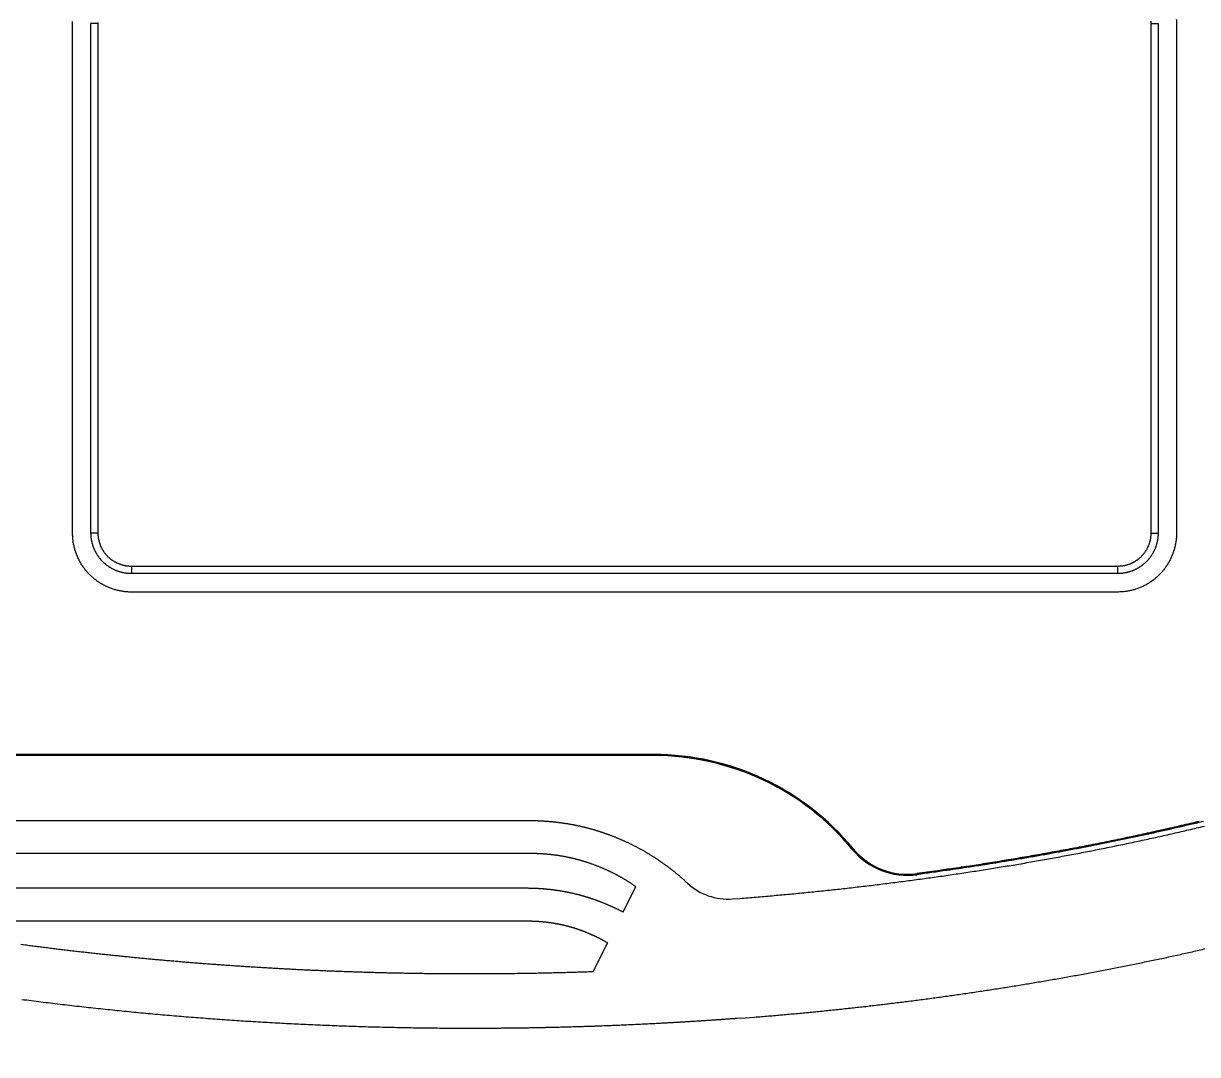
# Model space of a CAD drawing. Header units: inches. Extents: x 2 to 87, y 0 to 129.
# Drawn here: x 43.732 to 46.197, y 23.07 to 25.235 of the extents above; entities that cross this region are included whole.
import ezdxf

# ---------------------------------------------------------------- set-up
doc = ezdxf.new("R2010")
doc.units = ezdxf.units.IN
doc.header["$MEASUREMENT"] = 0
doc.layers.add('1', color=4, linetype='Continuous')

# ---------------------------------------------------------------- blocks, each defined once
blk = doc.blocks.new('CONTRL PANEL-HSPOT-15')
at = {"layer": '1', "linetype": 'Continuous'}
for p, q in [((-1.0174, -0.532), (-1.0174, 0.5381)), ((-0.9787, -0.532), (-0.9787, 0.5381)), ((-0.9637, 0.5381), (-0.9787, 0.5381)), ((-0.9637, -0.532), (-0.9637, 0.5381)), ((1.2467, 0.5381), (1.2467, -0.532)), ((1.2467, 0.5381), (1.2617, 0.5381)), ((1.2617, 0.5381), (1.2617, -0.532)), ((1.3003, 0.5381), (1.3003, -0.532)), ((-0.9637, -0.532), (-0.9787, -0.532)), ((1.2467, -0.532), (1.2617, -0.532)), ((1.1765, -0.6021), (-0.8935, -0.6021)), ((-0.8935, -0.6021), (-0.8935, -0.6171)), ((1.1765, -0.6021), (1.1765, -0.6171)), ((1.1765, -0.6171), (-0.8935, -0.6171)), ((1.1765, -0.6558), (-0.8935, -0.6558)), ((0.2023, -0.9968), (-1.8008, -0.9968)), ((-1.8008, -0.9978), (0.2023, -0.9978)), ((0.2023, -0.999), (-1.8008, -0.999)), ((0.2023, -0.9978), (0.2023, -0.9968)), ((0.2023, -0.999), (0.2023, -0.9978)), ((-1.3163, -1.1355), (-0.0576, -1.1355)), ((-0.0576, -1.2047), (-1.3298, -1.2047)), ((0.6196, -1.1959), (0.6206, -1.1951)), ((0.6206, -1.1951), (0.6214, -1.1945)), ((0.7553, -1.2479), (0.7552, -1.2469)), ((0.7555, -1.2491), (0.7553, -1.2479)), ((-1.3439, -1.277), (-0.0618, -1.277)), ((0.1384, -1.3274), (0.1652, -1.2743)), ((-1.3574, -1.3462), (-0.0618, -1.3462)), ((0.1059, -1.3921), (0.0752, -1.4531))]:
    blk.add_line(p, q, dxfattribs=at)
for points in [[(0.3852, -1.5505), (0.4144, -1.5482, 0.001008), (0.4436, -1.5458, 0.001005), (0.4728, -1.5432, 0.001008), (0.502, -1.5406, 0.001017), (0.5311, -1.5378, 0.001023), (0.5603, -1.535, 0.001029), (0.5894, -1.532, 0.001035), (0.6186, -1.5288, 0.001042), (0.6477, -1.5256, 0.001048), (0.6768, -1.5222, 0.001055), (0.7059, -1.5187, 0.001061), (0.7349, -1.5151, 0.001067), (0.764, -1.5114, 0.001073), (0.793, -1.5075, 0.00108), (0.8221, -1.5035, 0.001086), (0.8511, -1.4994, 0.001093), (0.88, -1.4951, 0.001099), (0.909, -1.4908, 0.001106), (0.9379, -1.4863, 0.001112), (0.9669, -1.4816, 0.001119), (0.9958, -1.4768, 0.001125), (1.0247, -1.472, 0.001132), (1.0535, -1.4669, 0.001139), (1.0823, -1.4618, 0.001145), (1.1112, -1.4565, 0.001152), (1.1399, -1.451, 0.001159), (1.1687, -1.4455, 0.001165), (1.1974, -1.4398, 0.001171), (1.2262, -1.4339, 0.00118), (1.2548, -1.428, 0.001193), (1.2835, -1.4219, 0.001206), (1.3121, -1.4156, 0.001223), (1.3407, -1.4092, 0.001238), (1.3693, -1.4027, 0.001254)], [(-1.0174, 0.5381), (-1.0173, 0.542, -0.007994)], [(1.2999, 0.547, -0.00877), (1.3003, 0.5381, -0.004609)], [(-0.9635, 0.5381), (-0.9635, 0.5403, -0.007995)], [(1.2462, 0.5431, -0.008768), (1.2465, 0.5381, -0.004609)], [(-0.8935, -0.6558), (-0.8975, -0.6557, -0.007994), (-0.9014, -0.6556, -0.008076), (-0.9053, -0.6552, -0.008059), (-0.9092, -0.6548, -0.007957), (-0.9131, -0.6542, -0.007896), (-0.9169, -0.6535, -0.007846), (-0.9207, -0.6527, -0.007804), (-0.9245, -0.6518, -0.007757), (-0.9283, -0.6508, -0.007724), (-0.932, -0.6496, -0.007692), (-0.9357, -0.6483, -0.00767), (-0.9393, -0.6469, -0.007652), (-0.9429, -0.6455, -0.007643), (-0.9464, -0.6439, -0.007639), (-0.9499, -0.6421, -0.007643), (-0.9533, -0.6403, -0.007654), (-0.9567, -0.6384, -0.007671), (-0.96, -0.6364, -0.007697), (-0.9633, -0.6343, -0.007728), (-0.9664, -0.6321, -0.007769), (-0.9695, -0.6297, -0.00781), (-0.9725, -0.6273, -0.00786), (-0.9755, -0.6248, -0.007919), (-0.9783, -0.6222, -0.008), (-0.9811, -0.6195, -0.008037), (-0.9838, -0.6168, -0.008037), (-0.9864, -0.6139, -0.008), (-0.9889, -0.611, -0.007919), (-0.9913, -0.6079, -0.00786), (-0.9936, -0.6049, -0.007811), (-0.9959, -0.6017, -0.007768), (-0.998, -0.5984, -0.007723), (-1, -0.5951, -0.007698), (-1.0019, -0.5918, -0.007686), (-1.0037, -0.5883, -0.00765), (-1.0054, -0.5849, -0.007592), (-1.007, -0.5813, -0.007654), (-1.0085, -0.5777, -0.007816), (-1.0099, -0.5741, -0.0076), (-1.0112, -0.5704, -0.007102), (-1.0123, -0.5667, -0.007874), (-1.0134, -0.5629, -0.009465), (-1.0143, -0.559, -0.007178), (-1.0151, -0.5553, -0.002362), (-1.0158, -0.552, -0.010269), (-1.0164, -0.5476, -0.017962), (-1.0169, -0.5409, -0.00877), (-1.0174, -0.532, -0.004609)], [(-0.8935, -0.6171), (-0.8954, -0.6171, -0.005702), (-0.8974, -0.617, -0.005724), (-0.8993, -0.6169, -0.005709), (-0.9012, -0.6168, -0.005663), (-0.9031, -0.6166, -0.005633), (-0.905, -0.6163, -0.005608), (-0.9068, -0.6161, -0.005587), (-0.9087, -0.6157, -0.005564), (-0.9106, -0.6154, -0.005546), (-0.9125, -0.615, -0.00553), (-0.9143, -0.6145, -0.005518), (-0.9162, -0.614, -0.005507), (-0.918, -0.6135, -0.0055), (-0.9198, -0.6129, -0.005494), (-0.9216, -0.6123, -0.005493), (-0.9234, -0.6117, -0.005495), (-0.9252, -0.611, -0.005495), (-0.927, -0.6102, -0.005492), (-0.9287, -0.6095, -0.00549), (-0.9305, -0.6087, -0.005489), (-0.9322, -0.6078, -0.005492), (-0.9339, -0.6069, -0.005499), (-0.9356, -0.606, -0.005508), (-0.9372, -0.605, -0.005521), (-0.9388, -0.604, -0.005536), (-0.9405, -0.603, -0.005556), (-0.942, -0.602, -0.005577), (-0.9436, -0.6008, -0.005603), (-0.9451, -0.5997, -0.005629), (-0.9466, -0.5985, -0.005659), (-0.9481, -0.5973, -0.005692), (-0.9496, -0.5961, -0.005737), (-0.951, -0.5948, -0.00576), (-0.9524, -0.5935, -0.005766), (-0.9538, -0.5922, -0.005749), (-0.9551, -0.5908, -0.005705), (-0.9564, -0.5894, -0.005673), (-0.9577, -0.588, -0.005645), (-0.9589, -0.5865, -0.005622), (-0.9601, -0.5851, -0.005597), (-0.9613, -0.5836, -0.005577), (-0.9624, -0.582, -0.005559), (-0.9635, -0.5805, -0.005545), (-0.9646, -0.5789, -0.005533), (-0.9656, -0.5773, -0.005525), (-0.9666, -0.5756, -0.005519), (-0.9676, -0.574, -0.005517), (-0.9685, -0.5723, -0.005517), (-0.9694, -0.5706, -0.005521), (-0.9702, -0.5689, -0.00553), (-0.971, -0.5672, -0.005535), (-0.9718, -0.5654, -0.00554), (-0.9725, -0.5637, -0.005541), (-0.9732, -0.5619, -0.005537), (-0.9739, -0.5601, -0.005516), (-0.9745, -0.5583, -0.005478), (-0.9751, -0.5564, -0.005524), (-0.9756, -0.5546, -0.005638), (-0.9761, -0.5528, -0.005481), (-0.9765, -0.5509, -0.005122), (-0.9769, -0.549, -0.005665), (-0.9773, -0.5472, -0.006782), (-0.9776, -0.5452, -0.005152), (-0.9779, -0.5434, -0.001738), (-0.9781, -0.5417, -0.007318), (-0.9784, -0.5396, -0.01272), (-0.9785, -0.5363, -0.00623), (-0.9787, -0.532, -0.003291)], [(-0.8935, -0.602), (-0.8958, -0.6019, -0.007995), (-0.898, -0.6018, -0.008075), (-0.9002, -0.6016, -0.008056), (-0.9024, -0.6014, -0.007953), (-0.9046, -0.6011, -0.007891), (-0.9067, -0.6007, -0.007841), (-0.9089, -0.6002, -0.007798), (-0.911, -0.5997, -0.007751), (-0.9132, -0.5991, -0.007718), (-0.9153, -0.5984, -0.007686), (-0.9173, -0.5977, -0.007665), (-0.9194, -0.5969, -0.007647), (-0.9214, -0.5961, -0.007639), (-0.9234, -0.5952, -0.007636), (-0.9254, -0.5942, -0.007641), (-0.9273, -0.5932, -0.007653), (-0.9292, -0.5921, -0.007672), (-0.9311, -0.591, -0.007699), (-0.9329, -0.5898, -0.007731), (-0.9347, -0.5885, -0.007774), (-0.9365, -0.5872, -0.007817), (-0.9382, -0.5859, -0.007869), (-0.9398, -0.5844, -0.00793), (-0.9415, -0.583, -0.008013), (-0.943, -0.5815, -0.008051), (-0.9446, -0.5799, -0.008051), (-0.946, -0.5783, -0.008013), (-0.9474, -0.5766, -0.007929), (-0.9488, -0.5749, -0.007869), (-0.9501, -0.5732, -0.007818), (-0.9514, -0.5714, -0.007773), (-0.9526, -0.5695, -0.007727), (-0.9537, -0.5677, -0.0077), (-0.9548, -0.5658, -0.007686), (-0.9558, -0.5638, -0.007649), (-0.9568, -0.5618, -0.00759), (-0.9577, -0.5598, -0.007651), (-0.9585, -0.5578, -0.007811), (-0.9593, -0.5558, -0.007595), (-0.96, -0.5537, -0.007098), (-0.9607, -0.5516, -0.007868), (-0.9613, -0.5495, -0.009457), (-0.9618, -0.5473, -0.007173), (-0.9622, -0.5452, -0.002362), (-0.9626, -0.5433, -0.01026), (-0.9629, -0.5408, -0.01795), (-0.9633, -0.537, -0.008768), (-0.9635, -0.532, -0.004609)], [(1.3003, -0.532), (1.3003, -0.5359, -0.007994), (1.3001, -0.5398, -0.008076), (1.2998, -0.5437, -0.008059), (1.2993, -0.5476, -0.007957), (1.2988, -0.5515, -0.007896), (1.2981, -0.5553, -0.007846), (1.2973, -0.5592, -0.007804), (1.2963, -0.5629, -0.007757), (1.2953, -0.5667, -0.007724), (1.2941, -0.5704, -0.007692), (1.2929, -0.5741, -0.00767), (1.2915, -0.5777, -0.007652), (1.29, -0.5813, -0.007643), (1.2884, -0.5849, -0.007639), (1.2867, -0.5883, -0.007643), (1.2849, -0.5918, -0.007654), (1.2829, -0.5951, -0.007671), (1.2809, -0.5984, -0.007697), (1.2788, -0.6017, -0.007728), (1.2766, -0.6049, -0.007769), (1.2743, -0.6079, -0.00781), (1.2719, -0.611, -0.00786), (1.2694, -0.6139, -0.007919), (1.2668, -0.6168, -0.008), (1.2641, -0.6195, -0.008037), (1.2613, -0.6222, -0.008037), (1.2584, -0.6248, -0.008), (1.2555, -0.6273, -0.007919), (1.2525, -0.6297, -0.00786), (1.2494, -0.6321, -0.007811), (1.2462, -0.6343, -0.007768), (1.243, -0.6364, -0.007723), (1.2397, -0.6384, -0.007698), (1.2363, -0.6403, -0.007686), (1.2329, -0.6421, -0.00765), (1.2294, -0.6439, -0.007592), (1.2258, -0.6455, -0.007654), (1.2223, -0.6469, -0.007816), (1.2186, -0.6483, -0.0076), (1.2149, -0.6496, -0.007102), (1.2113, -0.6508, -0.007874), (1.2075, -0.6518, -0.009465), (1.2036, -0.6527, -0.007178), (1.1999, -0.6535, -0.002362), (1.1965, -0.6542, -0.010269), (1.1921, -0.6548, -0.017962), (1.1854, -0.6553, -0.00877), (1.1765, -0.6558, -0.004609)], [(1.2465, -0.532), (1.2464, -0.5342, -0.007995), (1.2463, -0.5364, -0.008075), (1.2461, -0.5386, -0.008056), (1.2459, -0.5408, -0.007953), (1.2456, -0.543, -0.007891), (1.2452, -0.5452, -0.007841), (1.2447, -0.5473, -0.007798), (1.2442, -0.5495, -0.007751), (1.2436, -0.5516, -0.007718), (1.243, -0.5537, -0.007686), (1.2422, -0.5558, -0.007665), (1.2415, -0.5578, -0.007647), (1.2406, -0.5598, -0.007639), (1.2397, -0.5618, -0.007636), (1.2388, -0.5638, -0.007641), (1.2377, -0.5658, -0.007653), (1.2366, -0.5677, -0.007672), (1.2355, -0.5695, -0.007699), (1.2343, -0.5714, -0.007731), (1.2331, -0.5732, -0.007774), (1.2317, -0.5749, -0.007817), (1.2304, -0.5766, -0.007869), (1.229, -0.5783, -0.00793), (1.2275, -0.5799, -0.008013), (1.226, -0.5815, -0.008051), (1.2244, -0.583, -0.008051), (1.2228, -0.5844, -0.008013), (1.2211, -0.5859, -0.007929), (1.2194, -0.5872, -0.007869), (1.2177, -0.5885, -0.007818), (1.2159, -0.5898, -0.007773), (1.2141, -0.591, -0.007727), (1.2122, -0.5921, -0.0077), (1.2103, -0.5932, -0.007686), (1.2083, -0.5942, -0.007649), (1.2064, -0.5952, -0.00759), (1.2044, -0.5961, -0.007651), (1.2023, -0.5969, -0.007811), (1.2003, -0.5977, -0.007595), (1.1982, -0.5984, -0.007098), (1.1961, -0.5991, -0.007868), (1.194, -0.5997, -0.009457), (1.1918, -0.6002, -0.007173), (1.1897, -0.6007, -0.002362), (1.1878, -0.601, -0.01026), (1.1853, -0.6014, -0.01795), (1.1815, -0.6017, -0.008768), (1.1765, -0.602, -0.004609)], [(1.2617, -0.532), (1.2616, -0.5339, -0.005702), (1.2616, -0.5358, -0.005724), (1.2615, -0.5377, -0.005708), (1.2613, -0.5396, -0.005663), (1.2611, -0.5415, -0.005633), (1.2609, -0.5434, -0.005608), (1.2606, -0.5453, -0.005586), (1.2603, -0.5472, -0.005564), (1.2599, -0.549, -0.005546), (1.2595, -0.5509, -0.00553), (1.259, -0.5528, -0.005517), (1.2585, -0.5546, -0.005507), (1.258, -0.5564, -0.0055), (1.2574, -0.5583, -0.005494), (1.2568, -0.5601, -0.005493), (1.2562, -0.5619, -0.005495), (1.2555, -0.5636, -0.005495), (1.2548, -0.5654, -0.005492), (1.254, -0.5672, -0.00549), (1.2532, -0.5689, -0.005489), (1.2523, -0.5706, -0.005492), (1.2514, -0.5723, -0.005499), (1.2505, -0.574, -0.005508), (1.2496, -0.5756, -0.005521), (1.2486, -0.5773, -0.005536), (1.2475, -0.5789, -0.005556), (1.2465, -0.5805, -0.005577), (1.2454, -0.582, -0.005603), (1.2442, -0.5836, -0.005629), (1.2431, -0.5851, -0.005659), (1.2419, -0.5865, -0.005692), (1.2406, -0.588, -0.005737), (1.2394, -0.5894, -0.00576), (1.2381, -0.5908, -0.005766), (1.2367, -0.5922, -0.005749), (1.2353, -0.5935, -0.005705), (1.234, -0.5948, -0.005673), (1.2325, -0.5961, -0.005645), (1.2311, -0.5973, -0.005622), (1.2296, -0.5985, -0.005597), (1.2281, -0.5997, -0.005577), (1.2265, -0.6008, -0.005559), (1.225, -0.6019, -0.005545), (1.2234, -0.603, -0.005533), (1.2218, -0.604, -0.005525), (1.2202, -0.605, -0.005519), (1.2185, -0.606, -0.005517), (1.2168, -0.6069, -0.005517), (1.2151, -0.6078, -0.005521), (1.2134, -0.6087, -0.00553), (1.2117, -0.6095, -0.005535), (1.2099, -0.6102, -0.00554), (1.2082, -0.611, -0.005541), (1.2064, -0.6117, -0.005537), (1.2046, -0.6123, -0.005516), (1.2028, -0.6129, -0.005478), (1.201, -0.6135, -0.005524), (1.1991, -0.614, -0.005637), (1.1973, -0.6145, -0.005481), (1.1954, -0.615, -0.005122), (1.1936, -0.6154, -0.005665), (1.1917, -0.6157, -0.006782), (1.1897, -0.6161, -0.005152), (1.1879, -0.6163, -0.001738), (1.1863, -0.6166, -0.007318), (1.1841, -0.6168, -0.012719), (1.1808, -0.617, -0.00623), (1.1765, -0.6171, -0.003291)], [(0.3677, -1.3001), (0.3844, -1.2988, 0.000593), (0.4011, -1.2974, 0.000592), (0.4177, -1.2961, 0.000593), (0.4344, -1.2947, 0.000596), (0.4511, -1.2932, 0.000598), (0.4678, -1.2917, 0.000601), (0.4844, -1.2902, 0.000603), (0.5011, -1.2886, 0.000605), (0.5177, -1.287, 0.000607), (0.5344, -1.2853, 0.00061), (0.551, -1.2836, 0.000612), (0.5677, -1.2819, 0.000614), (0.5843, -1.2801, 0.000616), (0.6009, -1.2783, 0.000619), (0.6175, -1.2764, 0.000621), (0.6342, -1.2745, 0.000623), (0.6508, -1.2725, 0.000626), (0.6674, -1.2705, 0.000628), (0.684, -1.2685, 0.00063), (0.7006, -1.2664, 0.000633), (0.7172, -1.2643, 0.000635), (0.7338, -1.2622, 0.000638), (0.7504, -1.26, 0.00064), (0.767, -1.2577, 0.000642), (0.7835, -1.2554, 0.000644), (0.8001, -1.2531, 0.000647), (0.8167, -1.2507, 0.000649), (0.8332, -1.2483, 0.000652), (0.8498, -1.2458, 0.000654), (0.8663, -1.2433, 0.000656), (0.8828, -1.2408, 0.000659), (0.8994, -1.2382, 0.000661), (0.9159, -1.2356, 0.000663), (0.9324, -1.2329, 0.000666), (0.9489, -1.2302, 0.000668), (0.9654, -1.2274, 0.000671), (0.9819, -1.2246, 0.000673), (0.9984, -1.2217, 0.000675), (1.0149, -1.2188, 0.000678), (1.0313, -1.2159, 0.00068), (1.0478, -1.2129, 0.000683), (1.0643, -1.2098, 0.000685), (1.0807, -1.2068, 0.000687), (1.0971, -1.2036, 0.00069), (1.1136, -1.2005, 0.000692), (1.13, -1.1972, 0.000695), (1.1464, -1.194, 0.000697), (1.1628, -1.1907, 0.000699), (1.1792, -1.1873, 0.000702), (1.1956, -1.1839, 0.000709), (1.2119, -1.1804, 0.000714), (1.2283, -1.177, 0.00072), (1.2446, -1.1734, 0.000725), (1.261, -1.1698, 0.000732), (1.2773, -1.1662, 0.000737), (1.2936, -1.1625, 0.000743), (1.3099, -1.1587, 0.000749), (1.3262, -1.1549, 0.000755), (1.3425, -1.1511, 0.00076), (1.3588, -1.1472, 0.000766)], [(1.3479, -1.1373, -0.000903), (1.329, -1.1418, -0.000897), (1.31, -1.1462, -0.000891), (1.2911, -1.1506, -0.000885), (1.2721, -1.1549, -0.000879), (1.2531, -1.1591, -0.000873), (1.2341, -1.1633, -0.000867), (1.2151, -1.1674, -0.000861), (1.1961, -1.1714, -0.000856), (1.177, -1.1754, -0.000849), (1.158, -1.1793, -0.000844), (1.1389, -1.1831, -0.000838), (1.1198, -1.1869, -0.000832), (1.1007, -1.1906, -0.000826), (1.0816, -1.1942, -0.000821), (1.0625, -1.1978, -0.000816), (1.0434, -1.2013, -0.000809), (1.0242, -1.2048, -0.000798), (1.0051, -1.2082, -0.000799), (0.9859, -1.2115, -0.000808), (0.9667, -1.2148, -0.000781), (0.9475, -1.218, -0.000726), (0.9285, -1.2211, -0.000793), (0.9091, -1.2243, -0.000933), (0.8893, -1.2274, -0.000708), (0.8707, -1.2303, -0.000253), (0.8539, -1.2329, -0.00098), (0.8322, -1.236, -0.001662), (0.7989, -1.2408, -0.000811), (0.7552, -1.2469, -0.000431)], [(0.7553, -1.2479), (0.7746, -1.2453, 0.000733), (0.7938, -1.2426, 0.00073), (0.8131, -1.2398, 0.000733), (0.8324, -1.237, 0.000741), (0.8516, -1.2342, 0.000747), (0.8708, -1.2313, 0.000752), (0.8901, -1.2283, 0.000757), (0.9093, -1.2252, 0.000763), (0.9285, -1.2222, 0.000769), (0.9477, -1.219, 0.000775), (0.9669, -1.2158, 0.00078), (0.9861, -1.2125, 0.000786), (1.0052, -1.2092, 0.000792), (1.0244, -1.2058, 0.000798), (1.0435, -1.2023, 0.000803), (1.0627, -1.1988, 0.000809), (1.0818, -1.1952, 0.000815), (1.1009, -1.1916, 0.000821), (1.12, -1.1879, 0.000826), (1.1391, -1.1841, 0.000832), (1.1582, -1.1803, 0.000838), (1.1772, -1.1764, 0.000844), (1.1963, -1.1724, 0.000849), (1.2153, -1.1684, 0.000856), (1.2343, -1.1643, 0.000861), (1.2533, -1.1601, 0.000867), (1.2723, -1.1559, 0.000873), (1.2913, -1.1516, 0.000879), (1.3102, -1.1472, 0.000885), (1.3292, -1.1428, 0.000891), (1.3481, -1.1383, 0.000897)], [(1.3571, -1.1374, -0.001291), (1.33, -1.1438, -0.00128), (1.303, -1.1501, -0.001268), (1.2758, -1.1563, -0.001256), (1.2487, -1.1624, -0.001243), (1.2215, -1.1683, -0.001233), (1.1943, -1.174, -0.001223), (1.1671, -1.1797, -0.001209), (1.1398, -1.1852, -0.00119), (1.1126, -1.1906, -0.001189), (1.0852, -1.1958, -0.0012), (1.0579, -1.2009, -0.001156), (1.0306, -1.2059, -0.001071), (1.0034, -1.2107, -0.001168), (0.9758, -1.2155, -0.001371), (0.9475, -1.2202, -0.001037), (0.921, -1.2246, -0.000365), (0.897, -1.2285, -0.001432), (0.866, -1.2332, -0.002427), (0.8182, -1.2402, -0.001177), (0.7555, -1.2491, -0.000624)], [(-0.0576, -1.1355), (-0.0549, -1.1355, -0.001413), (-0.0522, -1.1355, -0.001414), (-0.0495, -1.1355, -0.001413), (-0.0468, -1.1356, -0.001409), (-0.0441, -1.1357, -0.001406), (-0.0414, -1.1357, -0.001403), (-0.0388, -1.1358, -0.0014), (-0.0361, -1.136, -0.001397), (-0.0334, -1.1361, -0.001395), (-0.0307, -1.1362, -0.001392), (-0.028, -1.1364, -0.001389), (-0.0253, -1.1366, -0.001386), (-0.0226, -1.1368, -0.001384), (-0.0199, -1.137, -0.001381), (-0.0172, -1.1372, -0.001379), (-0.0146, -1.1374, -0.001376), (-0.0119, -1.1377, -0.001374), (-0.0092, -1.1379, -0.001371), (-0.0065, -1.1382, -0.001369), (-0.0038, -1.1385, -0.001367), (-0.0012, -1.1388, -0.001365), (0.0015, -1.1391, -0.001362), (0.0042, -1.1395, -0.00136), (0.0069, -1.1398, -0.001358), (0.0095, -1.1402, -0.001356), (0.0122, -1.1406, -0.001354), (0.0149, -1.141, -0.001352), (0.0175, -1.1414, -0.00135), (0.0202, -1.1418, -0.001349), (0.0229, -1.1422, -0.001347), (0.0255, -1.1427, -0.001345), (0.0282, -1.1432, -0.001344), (0.0308, -1.1436, -0.001342), (0.0335, -1.1441, -0.001337), (0.0361, -1.1446, -0.00138), (0.0388, -1.1452, -0.001482), (0.0414, -1.1457, -0.001517), (0.044, -1.1463, -0.001496), (0.0467, -1.1468, -0.001486), (0.0493, -1.1474, -0.001482), (0.0519, -1.148, -0.001477), (0.0545, -1.1487, -0.001469), (0.0572, -1.1493, -0.001462), (0.0598, -1.1499, -0.001456), (0.0624, -1.1506, -0.00145), (0.065, -1.1513, -0.001443), (0.0676, -1.152, -0.001437), (0.0702, -1.1527, -0.00143), (0.0728, -1.1534, -0.001424), (0.0754, -1.1542, -0.001417), (0.078, -1.1549, -0.001411), (0.0805, -1.1557, -0.001405), (0.0831, -1.1565, -0.001399), (0.0857, -1.1573, -0.001392), (0.0883, -1.1581, -0.001387), (0.0908, -1.1589, -0.00138), (0.0934, -1.1598, -0.001375), (0.0959, -1.1606, -0.001368), (0.0985, -1.1615, -0.001363), (0.101, -1.1624, -0.001357), (0.1036, -1.1633, -0.001351), (0.1061, -1.1642, -0.001345), (0.1087, -1.1651, -0.00134), (0.1112, -1.1661, -0.001334), (0.1137, -1.167, -0.001329), (0.1162, -1.168, -0.001322), (0.1187, -1.169, -0.001318), (0.1212, -1.17, -0.001315), (0.1237, -1.171, -0.001306), (0.1262, -1.172, -0.001288), (0.1287, -1.173, -0.001283), (0.1312, -1.1741, -0.00129), (0.1337, -1.1751, -0.001299), (0.1361, -1.1762, -0.001314), (0.1386, -1.1773, -0.001326), (0.1411, -1.1784, -0.001339), (0.1435, -1.1795, -0.001351), (0.146, -1.1806, -0.001365), (0.1484, -1.1817, -0.001377), (0.1509, -1.1829, -0.001391), (0.1533, -1.1841, -0.001403), (0.1557, -1.1852, -0.001416), (0.1581, -1.1864, -0.001429), (0.1605, -1.1876, -0.001443), (0.1629, -1.1889, -0.001455), (0.1653, -1.1901, -0.001468), (0.1677, -1.1913, -0.001476), (0.1701, -1.1926, -0.001475), (0.1725, -1.1939, -0.001417), (0.1748, -1.1952, -0.001318), (0.1772, -1.1965, -0.001447), (0.1796, -1.1978, -0.001716), (0.182, -1.1992, -0.001303), (0.1842, -1.2005, -0.000454), (0.1863, -1.2016, -0.001823), (0.1889, -1.2032, -0.00312), (0.1929, -1.2056, -0.001524), (0.1981, -1.2088, -0.000809)], [(0.1652, -1.2743), (0.1632, -1.2729, 0.001466), (0.1613, -1.2716, 0.001465), (0.1593, -1.2703, 0.001469), (0.1574, -1.2689, 0.001477), (0.1554, -1.2676, 0.001484), (0.1534, -1.2664, 0.00149), (0.1514, -1.2651, 0.001496), (0.1494, -1.2638, 0.001502), (0.1474, -1.2626, 0.001508), (0.1454, -1.2613, 0.001514), (0.1434, -1.2601, 0.001521), (0.1414, -1.2589, 0.00153), (0.1394, -1.2577, 0.001533), (0.1373, -1.2565, 0.001532), (0.1353, -1.2553, 0.00156), (0.1333, -1.2542, 0.001621), (0.1312, -1.253, 0.001644), (0.1291, -1.2519, 0.001636), (0.1271, -1.2508, 0.001629), (0.125, -1.2497, 0.001622), (0.1229, -1.2486, 0.001614), (0.1208, -1.2475, 0.001606), (0.1187, -1.2464, 0.001597), (0.1166, -1.2453, 0.001588), (0.1145, -1.2443, 0.001579), (0.1123, -1.2433, 0.001569), (0.1102, -1.2422, 0.001559), (0.108, -1.2412, 0.001546), (0.1059, -1.2402, 0.001538), (0.1037, -1.2392, 0.001533), (0.1015, -1.2383, 0.001512), (0.0993, -1.2373, 0.001473), (0.0971, -1.2364, 0.001437), (0.0949, -1.2354, 0.001397), (0.0927, -1.2345, 0.001389), (0.0905, -1.2336, 0.001408), (0.0883, -1.2327, 0.001419), (0.0861, -1.2318, 0.001424), (0.0838, -1.2309, 0.001431), (0.0816, -1.2301, 0.00144), (0.0794, -1.2292, 0.001448), (0.0772, -1.2284, 0.001456), (0.0749, -1.2276, 0.001463), (0.0727, -1.2268, 0.001472), (0.0705, -1.226, 0.00148), (0.0682, -1.2252, 0.001488), (0.066, -1.2244, 0.001496), (0.0637, -1.2237, 0.001504), (0.0615, -1.2229, 0.001512), (0.0592, -1.2222, 0.001521), (0.0569, -1.2215, 0.001529), (0.0547, -1.2208, 0.001538), (0.0524, -1.2201, 0.001546), (0.0502, -1.2195, 0.001554), (0.0479, -1.2188, 0.001563), (0.0456, -1.2182, 0.001571), (0.0433, -1.2176, 0.00158), (0.0411, -1.217, 0.001588), (0.0388, -1.2164, 0.001597), (0.0365, -1.2158, 0.001606), (0.0342, -1.2153, 0.001614), (0.0319, -1.2147, 0.001621), (0.0297, -1.2142, 0.001631), (0.0274, -1.2137, 0.001646), (0.0251, -1.2132, 0.001647), (0.0228, -1.2127, 0.001631), (0.0205, -1.2122, 0.001602), (0.0182, -1.2118, 0.001554), (0.0159, -1.2113, 0.001531), (0.0135, -1.2109, 0.001534), (0.0112, -1.2105, 0.001531), (0.0089, -1.2101, 0.001521), (0.0065, -1.2097, 0.001515), (0.0042, -1.2093, 0.001511), (0.0018, -1.209, 0.001507), (-0.0005, -1.2086, 0.001503), (-0.0029, -1.2083, 0.0015), (-0.0053, -1.208, 0.001498), (-0.0076, -1.2077, 0.001496), (-0.01, -1.2074, 0.001495), (-0.0124, -1.2071, 0.001494), (-0.0148, -1.2069, 0.001494), (-0.0171, -1.2066, 0.001496), (-0.0195, -1.2064, 0.001501), (-0.0219, -1.2062, 0.001499), (-0.0243, -1.206, 0.001493), (-0.0267, -1.2058, 0.001509), (-0.0291, -1.2056, 0.001545), (-0.0315, -1.2054, 0.001505), (-0.0339, -1.2053, 0.001409), (-0.0362, -1.2052, 0.001563), (-0.0386, -1.2051, 0.001876), (-0.0411, -1.205, 0.001427), (-0.0434, -1.2049, 0.000483), (-0.0455, -1.2048, 0.002034), (-0.0481, -1.2047, 0.003543), (-0.0522, -1.2047, 0.001744), (-0.0576, -1.2047, 0.000925)], [(0.1981, -1.2088), (0.2001, -1.2101, -0.001191), (0.2021, -1.2113, -0.001191), (0.2041, -1.2126, -0.00119), (0.2061, -1.2139, -0.00119), (0.2081, -1.2152, -0.00119), (0.2101, -1.2166, -0.001189), (0.2121, -1.2179, -0.001189), (0.2141, -1.2192, -0.001189), (0.216, -1.2206, -0.001189), (0.218, -1.2219, -0.001189), (0.22, -1.2233, -0.001189), (0.2219, -1.2247, -0.001189), (0.2239, -1.226, -0.001189), (0.2258, -1.2274, -0.001189), (0.2277, -1.2288, -0.00119), (0.2297, -1.2302, -0.00119), (0.2316, -1.2317, -0.001191), (0.2335, -1.2331, -0.001191), (0.2354, -1.2345, -0.001192), (0.2373, -1.236, -0.001193), (0.2392, -1.2374, -0.001193), (0.2411, -1.2389, -0.001193), (0.243, -1.2404, -0.001195), (0.2448, -1.2419, -0.001198), (0.2467, -1.2434, -0.001196), (0.2486, -1.2449, -0.00119), (0.2504, -1.2464, -0.001201), (0.2522, -1.2479, -0.001227), (0.2541, -1.2494, -0.001193), (0.2559, -1.251, -0.001115), (0.2577, -1.2525, -0.001233), (0.2595, -1.2541, -0.001472), (0.2614, -1.2557, -0.001118), (0.2631, -1.2572, -0.000382), (0.2647, -1.2586, -0.001582), (0.2667, -1.2604, -0.002729), (0.2698, -1.2631, -0.001336), (0.2737, -1.2668, -0.000708)], [(-0.0618, -1.277), (-0.0597, -1.2771, -0.00119), (-0.0576, -1.2771, -0.001195), (-0.0556, -1.2771, -0.001198), (-0.0535, -1.2772, -0.001198), (-0.0514, -1.2772, -0.0012), (-0.0493, -1.2773, -0.001201), (-0.0472, -1.2774, -0.001202), (-0.0451, -1.2775, -0.001202), (-0.0431, -1.2775, -0.001202), (-0.041, -1.2777, -0.001202), (-0.0389, -1.2778, -0.001201), (-0.0368, -1.2779, -0.0012), (-0.0348, -1.278, -0.001199), (-0.0327, -1.2782, -0.001197), (-0.0306, -1.2783, -0.001196), (-0.0286, -1.2785, -0.001194), (-0.0265, -1.2787, -0.001191), (-0.0245, -1.2789, -0.001188), (-0.0224, -1.2791, -0.001186), (-0.0203, -1.2793, -0.001182), (-0.0183, -1.2795, -0.001179), (-0.0162, -1.2797, -0.001174), (-0.0142, -1.2799, -0.001171), (-0.0121, -1.2802, -0.001169), (-0.0101, -1.2804, -0.00116), (-0.008, -1.2807, -0.001142), (-0.006, -1.281, -0.001128), (-0.0039, -1.2813, -0.001114), (-0.0018, -1.2815, -0.001115), (0.0002, -1.2818, -0.001129), (0.0023, -1.2822, -0.001139), (0.0043, -1.2825, -0.001147), (0.0064, -1.2828, -0.001154), (0.0084, -1.2831, -0.001163), (0.0105, -1.2835, -0.001171), (0.0125, -1.2839, -0.00118), (0.0146, -1.2842, -0.001188), (0.0166, -1.2846, -0.001197), (0.0187, -1.285, -0.001205), (0.0207, -1.2854, -0.001214), (0.0228, -1.2858, -0.001222), (0.0248, -1.2862, -0.001231), (0.0269, -1.2867, -0.001239), (0.0289, -1.2871, -0.001248), (0.031, -1.2875, -0.001255), (0.033, -1.288, -0.001264), (0.035, -1.2885, -0.001272), (0.0371, -1.289, -0.00128), (0.0391, -1.2895, -0.001288), (0.0412, -1.29, -0.001298), (0.0432, -1.2905, -0.001304), (0.0452, -1.291, -0.001308), (0.0473, -1.2916, -0.001302), (0.0493, -1.2921, -0.001284), (0.0513, -1.2927, -0.001275), (0.0533, -1.2932, -0.00127), (0.0553, -1.2938, -0.001265), (0.0573, -1.2944, -0.001257), (0.0594, -1.295, -0.001252), (0.0614, -1.2956, -0.001245), (0.0633, -1.2962, -0.001239), (0.0653, -1.2968, -0.001232), (0.0673, -1.2975, -0.001226), (0.0693, -1.2981, -0.00122), (0.0713, -1.2988, -0.001214), (0.0732, -1.2994, -0.001207), (0.0752, -1.3001, -0.001201), (0.0772, -1.3008, -0.001195), (0.0791, -1.3015, -0.001189), (0.0811, -1.3022, -0.001182), (0.083, -1.3029, -0.001177), (0.085, -1.3036, -0.001171), (0.0869, -1.3043, -0.001165), (0.0888, -1.305, -0.001158), (0.0907, -1.3058, -0.001153), (0.0927, -1.3065, -0.001151), (0.0946, -1.3073, -0.001141), (0.0965, -1.308, -0.001118), (0.0984, -1.3088, -0.001085), (0.1003, -1.3096, -0.001032), (0.1022, -1.3104, -0.001016), (0.1041, -1.3112, -0.001042), (0.106, -1.312, -0.001059), (0.1079, -1.3128, -0.00107), (0.1098, -1.3137, -0.001076), (0.1118, -1.3145, -0.001084), (0.1137, -1.3154, -0.001107), (0.1156, -1.3162, -0.001147), (0.1175, -1.3171, -0.001124), (0.1194, -1.318, -0.001059), (0.1213, -1.3189, -0.001192), (0.1233, -1.3198, -0.001457), (0.1252, -1.3207, -0.001104), (0.1271, -1.3216, -0.000346), (0.1287, -1.3224, -0.001617), (0.1309, -1.3235, -0.002864), (0.1342, -1.3252, -0.001405), (0.1384, -1.3274, -0.000739)], [(-0.0618, -1.3462), (-0.0601, -1.3462, -0.001342), (-0.0583, -1.3463, -0.001343), (-0.0566, -1.3463, -0.001342), (-0.0548, -1.3463, -0.001338), (-0.053, -1.3464, -0.001336), (-0.0513, -1.3464, -0.001334), (-0.0495, -1.3465, -0.001332), (-0.0478, -1.3465, -0.001329), (-0.046, -1.3466, -0.001327), (-0.0443, -1.3467, -0.001325), (-0.0425, -1.3468, -0.001323), (-0.0407, -1.3469, -0.001321), (-0.039, -1.347, -0.001319), (-0.0372, -1.3472, -0.001317), (-0.0355, -1.3473, -0.001315), (-0.0337, -1.3474, -0.001314), (-0.032, -1.3476, -0.001312), (-0.0302, -1.3478, -0.00131), (-0.0285, -1.3479, -0.001308), (-0.0267, -1.3481, -0.001307), (-0.025, -1.3483, -0.001305), (-0.0232, -1.3485, -0.001301), (-0.0215, -1.3487, -0.001303), (-0.0197, -1.3489, -0.001309), (-0.018, -1.3492, -0.001295), (-0.0162, -1.3494, -0.001256), (-0.0145, -1.3497, -0.001239), (-0.0127, -1.3499, -0.001242), (-0.011, -1.3502, -0.001249), (-0.0093, -1.3504, -0.001261), (-0.0075, -1.3507, -0.001271), (-0.0058, -1.351, -0.001282), (-0.0041, -1.3513, -0.001291), (-0.0023, -1.3516, -0.001302), (-0.0006, -1.3519, -0.001312), (0.0011, -1.3523, -0.001323), (0.0029, -1.3526, -0.001332), (0.0046, -1.3529, -0.001343), (0.0063, -1.3533, -0.001353), (0.008, -1.3537, -0.001364), (0.0098, -1.354, -0.001374), (0.0115, -1.3544, -0.001386), (0.0132, -1.3548, -0.001396), (0.0149, -1.3552, -0.001407), (0.0166, -1.3556, -0.001417), (0.0183, -1.356, -0.001429), (0.02, -1.3565, -0.001438), (0.0217, -1.3569, -0.001448), (0.0234, -1.3574, -0.001461), (0.0251, -1.3578, -0.001478), (0.0268, -1.3583, -0.001466), (0.0285, -1.3588, -0.001419), (0.0302, -1.3593, -0.001395), (0.0319, -1.3598, -0.001388), (0.0336, -1.3603, -0.00138), (0.0353, -1.3608, -0.001371), (0.0369, -1.3613, -0.001362), (0.0386, -1.3619, -0.001354), (0.0403, -1.3624, -0.001346), (0.042, -1.363, -0.001337), (0.0436, -1.3635, -0.001329), (0.0453, -1.3641, -0.00132), (0.0469, -1.3647, -0.001312), (0.0486, -1.3653, -0.001303), (0.0503, -1.3659, -0.001295), (0.0519, -1.3665, -0.001286), (0.0536, -1.3671, -0.001279), (0.0552, -1.3677, -0.00127), (0.0568, -1.3684, -0.001262), (0.0585, -1.369, -0.001254), (0.0601, -1.3697, -0.001246), (0.0618, -1.3703, -0.001238), (0.0634, -1.371, -0.00123), (0.065, -1.3716, -0.001222), (0.0666, -1.3723, -0.001215), (0.0683, -1.373, -0.001208), (0.0699, -1.3737, -0.001219), (0.0715, -1.3744, -0.001251), (0.0731, -1.3751, -0.001268), (0.0747, -1.3759, -0.001275), (0.0763, -1.3766, -0.001283), (0.0779, -1.3773, -0.001294), (0.0795, -1.3781, -0.001305), (0.0811, -1.3788, -0.001318), (0.0827, -1.3796, -0.001324), (0.0842, -1.3804, -0.001326), (0.0858, -1.3811, -0.001348), (0.0874, -1.3819, -0.001388), (0.089, -1.3827, -0.001357), (0.0905, -1.3835, -0.001273), (0.0921, -1.3843, -0.00142), (0.0936, -1.3852, -0.001715), (0.0952, -1.386, -0.001303), (0.0967, -1.3869, -0.00043), (0.0981, -1.3876, -0.001871), (0.0998, -1.3886, -0.003267), (0.1025, -1.3901, -0.0016), (0.1059, -1.3921, -0.000846)], [(-0.181, -1.4576), (-0.1928, -1.4576, -0.000406), (-0.2047, -1.4575, -0.000408), (-0.2165, -1.4575, -0.000406), (-0.2283, -1.4574, -0.000403), (-0.2402, -1.4574, -0.000402), (-0.252, -1.4573, -0.000403), (-0.2639, -1.4571, -0.000403), (-0.2757, -1.457, -0.000403), (-0.2876, -1.4568, -0.000403), (-0.2994, -1.4566, -0.000403), (-0.3113, -1.4564, -0.000403), (-0.3231, -1.4562, -0.000403), (-0.335, -1.456, -0.000403), (-0.3468, -1.4557, -0.000404), (-0.3586, -1.4555, -0.000404), (-0.3705, -1.4552, -0.000404), (-0.3823, -1.4549, -0.000404), (-0.3942, -1.4545, -0.000404), (-0.406, -1.4542, -0.000404), (-0.4178, -1.4538, -0.000404), (-0.4297, -1.4534, -0.000404), (-0.4415, -1.453, -0.000404), (-0.4534, -1.4526, -0.000404), (-0.4652, -1.4521, -0.000405), (-0.477, -1.4516, -0.000405), (-0.4889, -1.4512, -0.000405), (-0.5007, -1.4506, -0.000405), (-0.5125, -1.4501, -0.000405), (-0.5244, -1.4496, -0.000405), (-0.5362, -1.449, -0.000405), (-0.548, -1.4484, -0.000405), (-0.5599, -1.4478, -0.000405), (-0.5717, -1.4472, -0.000406), (-0.5835, -1.4466, -0.000406), (-0.5954, -1.4459, -0.000406), (-0.6072, -1.4452, -0.000406), (-0.619, -1.4445, -0.000406), (-0.6308, -1.4438, -0.000406), (-0.6427, -1.4431, -0.000406), (-0.6545, -1.4423, -0.000406), (-0.6663, -1.4415, -0.000406), (-0.6781, -1.4407, -0.000405), (-0.6899, -1.4399, -0.000405), (-0.7018, -1.4391, -0.000406), (-0.7136, -1.4382, -0.000407), (-0.7254, -1.4374, -0.000408), (-0.7372, -1.4365, -0.000409), (-0.749, -1.4356, -0.00041), (-0.7608, -1.4346, -0.00041), (-0.7726, -1.4337, -0.000411), (-0.7844, -1.4327, -0.000412), (-0.7962, -1.4317, -0.000413), (-0.808, -1.4307, -0.000414), (-0.8198, -1.4297, -0.000415), (-0.8316, -1.4286, -0.000416), (-0.8434, -1.4276, -0.000417), (-0.8552, -1.4265, -0.000418), (-0.867, -1.4254, -0.000419), (-0.8788, -1.4242, -0.00042), (-0.8906, -1.4231, -0.000421), (-0.9024, -1.4219, -0.000421), (-0.9142, -1.4207, -0.000422), (-0.926, -1.4195, -0.000423), (-0.9377, -1.4183, -0.000424), (-0.9495, -1.417, -0.000425), (-0.9613, -1.4158, -0.000426), (-0.9731, -1.4145, -0.000427), (-0.9849, -1.4132, -0.000428), (-0.9966, -1.4118, -0.000429), (-1.0084, -1.4105, -0.00043), (-1.0202, -1.4091, -0.000431), (-1.0319, -1.4077, -0.000432), (-1.0437, -1.4063, -0.000433), (-1.0554, -1.4049, -0.000434), (-1.0672, -1.4034, -0.000435), (-1.079, -1.402, -0.000435), (-1.0907, -1.4005, -0.000436), (-1.1025, -1.399, -0.000438), (-1.1142, -1.3974, -0.000438), (-1.1259, -1.3959, -0.000437)], [(0.0752, -1.4531), (0.0688, -1.4533, -0.000217), (0.0624, -1.4535, -0.000217), (0.056, -1.4537, -0.000217), (0.0496, -1.4539, -0.000217), (0.0432, -1.4541, -0.000217), (0.0368, -1.4543, -0.000217), (0.0304, -1.4545, -0.000217), (0.024, -1.4547, -0.000217), (0.0176, -1.4549, -0.000217), (0.0112, -1.455, -0.000217), (0.0048, -1.4552, -0.000217), (-0.0016, -1.4554, -0.000217), (-0.008, -1.4555, -0.000217), (-0.0144, -1.4557, -0.000217), (-0.0208, -1.4558, -0.000217), (-0.0272, -1.4559, -0.000217), (-0.0336, -1.4561, -0.000217), (-0.04, -1.4562, -0.000217), (-0.0464, -1.4563, -0.000217), (-0.0528, -1.4564, -0.000217), (-0.0593, -1.4565, -0.000217), (-0.0657, -1.4567, -0.000217), (-0.0721, -1.4568, -0.000217), (-0.0785, -1.4568, -0.000217), (-0.0849, -1.4569, -0.000217), (-0.0913, -1.457, -0.000215), (-0.0977, -1.4571, -0.000217), (-0.1041, -1.4572, -0.000222), (-0.1105, -1.4572, -0.000215), (-0.1169, -1.4573, -0.000201), (-0.1233, -1.4573, -0.000222), (-0.1297, -1.4574, -0.000265), (-0.1363, -1.4574, -0.000201), (-0.1425, -1.4575, -0.000069), (-0.1481, -1.4575, -0.000283), (-0.1553, -1.4575, -0.000487), (-0.1664, -1.4576, -0.000238), (-0.181, -1.4576, -0.000126)], [(-0.181, -1.572), (-0.2011, -1.572, -0.000672), (-0.2212, -1.5719, -0.000672), (-0.2413, -1.5718, -0.000672), (-0.2614, -1.5716, -0.000673), (-0.2815, -1.5713, -0.000673), (-0.3016, -1.5711, -0.000673), (-0.3217, -1.5707, -0.000673), (-0.3418, -1.5703, -0.000674), (-0.3619, -1.5698, -0.000674), (-0.382, -1.5693, -0.000674), (-0.4021, -1.5688, -0.000674), (-0.4222, -1.5681, -0.000675), (-0.4423, -1.5674, -0.000675), (-0.4624, -1.5667, -0.000675), (-0.4825, -1.5659, -0.000675), (-0.5026, -1.5651, -0.000676), (-0.5227, -1.5642, -0.000676), (-0.5428, -1.5632, -0.000676), (-0.5629, -1.5622, -0.000677), (-0.583, -1.5612, -0.000677), (-0.603, -1.5601, -0.000677), (-0.6231, -1.5589, -0.000677), (-0.6432, -1.5577, -0.000678), (-0.6633, -1.5564, -0.000678), (-0.6833, -1.555, -0.000678), (-0.7034, -1.5537, -0.000679), (-0.7234, -1.5522, -0.000679), (-0.7435, -1.5507, -0.00068), (-0.7636, -1.5492, -0.000682), (-0.7836, -1.5476, -0.000685), (-0.8036, -1.5459, -0.000687), (-0.8237, -1.5442, -0.00069), (-0.8437, -1.5424, -0.000693), (-0.8637, -1.5406, -0.000695), (-0.8838, -1.5387, -0.000698), (-0.9038, -1.5367, -0.000701), (-0.9238, -1.5347, -0.000703), (-0.9438, -1.5327, -0.000706), (-0.9638, -1.5306, -0.000709), (-0.9838, -1.5284, -0.000712), (-1.0038, -1.5262, -0.000714), (-1.0238, -1.5239, -0.000717), (-1.0437, -1.5215, -0.00072), (-1.0637, -1.5191, -0.000724), (-1.0837, -1.5167, -0.000724), (-1.1036, -1.5142, -0.000723), (-1.1236, -1.5116, -0.000732)], [(0.3852, -1.5505), (0.3778, -1.551, -0.00025), (0.3705, -1.5516, -0.00025), (0.3631, -1.5521, -0.00025), (0.3557, -1.5526, -0.000249), (0.3484, -1.5532, -0.000249), (0.341, -1.5537, -0.000248), (0.3337, -1.5542, -0.000248), (0.3263, -1.5547, -0.000248), (0.3189, -1.5552, -0.000247), (0.3116, -1.5557, -0.000247), (0.3042, -1.5562, -0.000247), (0.2968, -1.5567, -0.000246), (0.2895, -1.5571, -0.000246), (0.2821, -1.5576, -0.000245), (0.2747, -1.558, -0.000245), (0.2674, -1.5585, -0.000245), (0.26, -1.5589, -0.000245), (0.2526, -1.5594, -0.000245), (0.2453, -1.5598, -0.000245), (0.2379, -1.5602, -0.000245), (0.2305, -1.5606, -0.000245), (0.2232, -1.561, -0.000245), (0.2158, -1.5614, -0.000245), (0.2084, -1.5618, -0.000245), (0.2011, -1.5622, -0.000245), (0.1937, -1.5626, -0.000245), (0.1863, -1.5629, -0.000245), (0.179, -1.5633, -0.000245), (0.1716, -1.5636, -0.000245), (0.1642, -1.564, -0.000245), (0.1568, -1.5643, -0.000245), (0.1495, -1.5647, -0.000245), (0.1421, -1.565, -0.000245), (0.1347, -1.5653, -0.000246), (0.1274, -1.5656, -0.000245), (0.12, -1.5659, -0.000244), (0.1126, -1.5662, -0.000246), (0.1052, -1.5665, -0.000251), (0.0978, -1.5668, -0.000244), (0.0905, -1.567, -0.000228), (0.0832, -1.5673, -0.000251), (0.0757, -1.5676, -0.0003), (0.0681, -1.5678, -0.000227), (0.061, -1.5681, -0.000078), (0.0545, -1.5683, -0.000321), (0.0462, -1.5685, -0.000552), (0.0335, -1.5689, -0.00027), (0.0167, -1.5694, -0.000143)], [(0.0167, -1.5694), (0.0118, -1.5695, -0.000165), (0.0068, -1.5696, -0.000165), (0.0019, -1.5698, -0.000165), (-0.003, -1.5699, -0.000165), (-0.008, -1.57, -0.000165), (-0.0129, -1.5701, -0.000165), (-0.0179, -1.5702, -0.000165), (-0.0228, -1.5703, -0.000165), (-0.0277, -1.5704, -0.000165), (-0.0327, -1.5705, -0.000165), (-0.0376, -1.5706, -0.000165), (-0.0426, -1.5707, -0.000165), (-0.0475, -1.5708, -0.000165), (-0.0525, -1.5709, -0.000165), (-0.0574, -1.571, -0.000165), (-0.0623, -1.5711, -0.000165), (-0.0673, -1.5711, -0.000165), (-0.0722, -1.5712, -0.000165), (-0.0772, -1.5713, -0.000165), (-0.0821, -1.5714, -0.000165), (-0.0871, -1.5714, -0.000165), (-0.092, -1.5715, -0.000165), (-0.0969, -1.5715, -0.000165), (-0.1019, -1.5716, -0.000165), (-0.1068, -1.5716, -0.000165), (-0.1118, -1.5717, -0.000164), (-0.1167, -1.5717, -0.000165), (-0.1217, -1.5718, -0.000169), (-0.1266, -1.5718, -0.000164), (-0.1315, -1.5718, -0.000153), (-0.1364, -1.5719, -0.000169), (-0.1414, -1.5719, -0.000201), (-0.1465, -1.5719, -0.000153), (-0.1513, -1.572, -0.000052), (-0.1556, -1.572, -0.000216), (-0.1612, -1.572, -0.000371), (-0.1698, -1.572, -0.000182), (-0.181, -1.572, -0.000096)]]:
    blk.add_lwpolyline(points, format="xyb", dxfattribs=at)
for centre, radius, start, end in [((0.2023, -1.5398), 0.5431, 39.4934, 90.0003), ((0.2023, -1.5398), 0.5421, 39.4934, 90.0003), ((0.2023, -1.5398), 0.5408, 39.4934, 90.0003), ((0.7354, -1.1005), 0.15, 219.4935, 277.6914), ((0.7354, -1.1005), 0.1488, 219.4935, 277.6914), ((0.7354, -1.1005), 0.1478, 219.4935, 277.6914), ((0.359, -1.1754), 0.125, 226.991, 273.9941)]:
    blk.add_arc(centre, radius, start, end, dxfattribs=at)
blk = doc.blocks.new('2018 HOT SPOT STRIDE')
at = {"layer": '1', "color": 2}
blk.add_arc((42.368, -9.8187), 18.0959, 49.29532, 131.38349, dxfattribs=at)
at = {"layer": '1', "color": 3, "linetype": 'Continuous'}
for centre, radius, start, end in [((42.3704, 5.2123), 4.0973, 222.5292, 316.9759), ((42.3692, 4.5622), 3.6882, 215.0796, 324.3717)]:
    blk.add_arc(centre, radius, start, end, dxfattribs=at)
at = {"layer": '1'}
blk.add_blockref('CONTRL PANEL-HSPOT-15', (42.5196, 3.5875), dxfattribs=at)

msp = doc.modelspace()

# ---------------------------------------------------------------- block references
msp.add_blockref('2018 HOT SPOT STRIDE', (2.3326, 21.1096))

doc.saveas('drawing.dxf')
